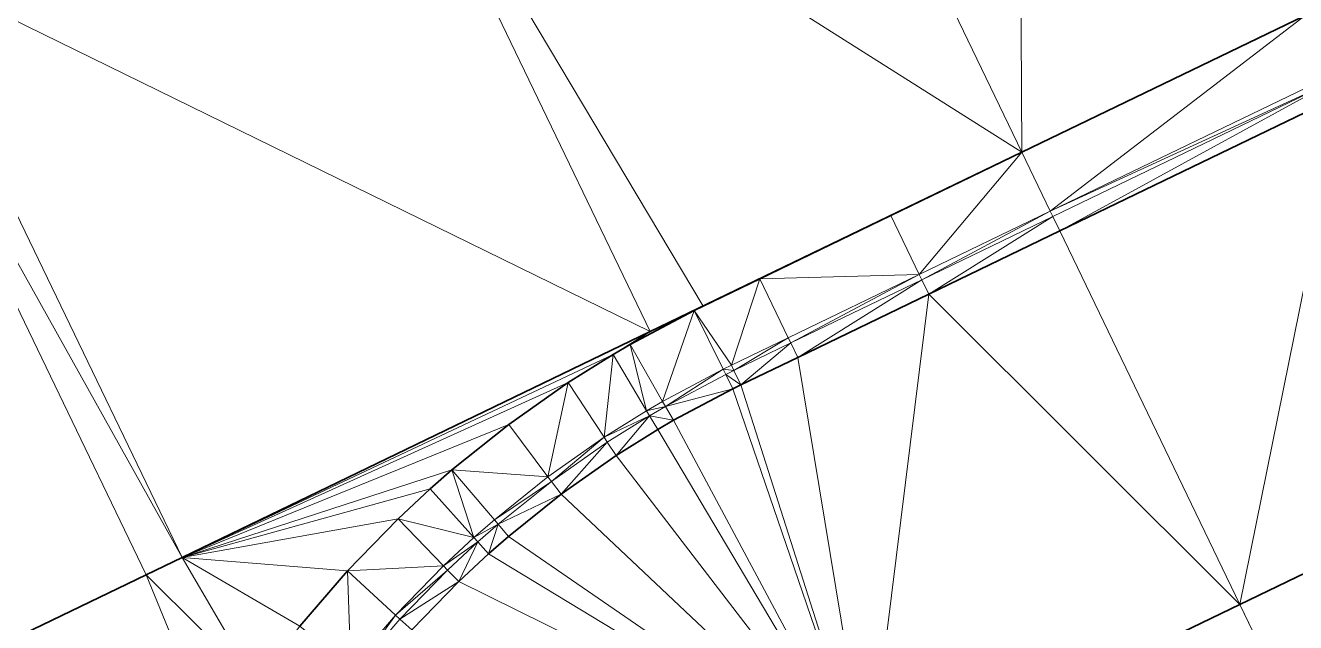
# Model space of a CAD drawing. Header units: metres. Extents: x 246428 to 246884, y 7418966 to 7419490.
# Drawn here: x 246612.19 to 246620.92, y 7419418.42 to 7419422.53 of the extents above; entities that cross this region are included whole.
import ezdxf

# ---------------------------------------------------------------- set-up
doc = ezdxf.new("R2010")
doc.units = ezdxf.units.M
doc.linetypes.add('blank name', pattern=[0])
doc.layers.add('_12D_UNMAPPED', color=7, linetype='Continuous')
for name, color, linetype, lineweight, true_color in [('KERB_BACK', 7, 'Continuous', 35, 0x5fd2ff), ('KERB_LINE', 7, 'Continuous', 18, 0xb9b9b9), ('KERB_LIP', 7, 'Continuous', 35, 0x5fd2ff), ('KERB_TOP', 7, 'Continuous', 18, 0xb9b9b9)]:
    doc.layers.add(name, color=color, linetype=linetype, lineweight=lineweight, true_color=true_color)
doc.layers.add('MISC_PATHS', color=7, linetype='Continuous', lineweight=35)

msp = doc.modelspace()

# ---------------------------------------------------------------- linework, layer by layer
at = {"layer": '_12D_UNMAPPED', "color": 3, "linetype": 'blank name', "lineweight": 0}
for points in [[(246522.2167, 7419399.8155, 31.4782), (246641.9327, 7419447.0129, 33.7632), (246641.9326, 7419447.0128, 33.7632)], [(246619.0148, 7419426.6923, 33.1265), (246619.0427, 7419421.6543, 33.2305), (246617.0663, 7419425.7526, 33.094)], [(246620.9912, 7419422.5939, 33.263), (246619.0427, 7419421.6543, 33.2305), (246619.0148, 7419426.6923, 33.1265)], [(246617.0662, 7419425.7525, 33.094), (246619.0426, 7419421.6542, 33.2305), (246614.5112, 7419424.5204, 33.0515)], [(246617.0663, 7419425.7526, 33.094), (246619.0426, 7419421.6542, 33.2305), (246617.0662, 7419425.7525, 33.094)], [(246619.0427, 7419421.6543, 33.2305), (246619.0426, 7419421.6542, 33.2305), (246617.0663, 7419425.7526, 33.094)], [(246616.4876, 7419420.422, 33.188), (246611.2929, 7419422.9684, 32.9979), (246614.5112, 7419424.5204, 33.0515)], [(246619.0426, 7419421.6542, 33.2305), (246616.8508, 7419420.5972, 33.194), (246614.5112, 7419424.5204, 33.0515)], [(246616.8508, 7419420.5972, 33.194), (246616.4876, 7419420.422, 33.188), (246614.5112, 7419424.5204, 33.0515)], [(246611.046, 7419422.8493, 32.9938), (246611.2928, 7419422.9683, 32.9979), (246613.2693, 7419418.87, 33.1344)], [(246611.2928, 7419422.9683, 32.9979), (246611.2929, 7419422.9684, 32.9979), (246613.2693, 7419418.8701, 33.1344)], [(246611.2928, 7419422.9683, 32.9979), (246613.2693, 7419418.8701, 33.1344), (246613.2693, 7419418.87, 33.1344)], [(246611.2929, 7419422.9684, 32.9979), (246616.4876, 7419420.422, 33.188), (246613.2693, 7419418.8701, 33.1344)], [(246611.0459, 7419422.8492, 32.9938), (246611.046, 7419422.8493, 32.9938), (246613.0224, 7419418.751, 33.1303)], [(246611.0459, 7419422.8492, 32.9938), (246613.0224, 7419418.751, 33.1303), (246613.0223, 7419418.7509, 33.1303)], [(246611.9839, 7419418.2502, 33.113), (246611.0459, 7419422.8492, 32.9938), (246613.0223, 7419418.7509, 33.1303)], [(246611.046, 7419422.8493, 32.9938), (246613.2693, 7419418.87, 33.1344), (246613.0224, 7419418.751, 33.1303)], [(246619.0427, 7419421.6543, 33.2305), (246620.9912, 7419422.5939, 33.263), (246619.2382, 7419421.2489, 33.2445)], [(246620.9912, 7419422.5939, 33.263), (246621.1867, 7419422.1886, 33.277), (246619.2382, 7419421.2489, 33.2445)], [(246619.2382, 7419421.2489, 33.2445), (246621.1867, 7419422.1886, 33.277), (246621.2041, 7419422.1526, 33.427)], [(246619.2382, 7419421.2489, 33.2445), (246621.2041, 7419422.1526, 33.427), (246619.2556, 7419421.2129, 33.3945)], [(246619.2556, 7419421.2129, 33.3945), (246621.2041, 7419422.1526, 33.427), (246619.3033, 7419421.1138, 33.3945)], [(246621.2041, 7419422.1526, 33.427), (246621.2519, 7419422.0535, 33.427), (246619.3033, 7419421.1138, 33.3945)], [(246621.2519, 7419422.0535, 33.427), (246620.5413, 7419418.5467, 33.423), (246619.3033, 7419421.1138, 33.3945)], [(246622.4898, 7419419.4864, 33.4555), (246620.5413, 7419418.5467, 33.423), (246621.2519, 7419422.0535, 33.427)], [(246619.0426, 7419421.6542, 33.2305), (246617.2412, 7419420.7855, 33.2005), (246616.4876, 7419420.422, 33.188)], [(246616.8508, 7419420.5972, 33.194), (246619.0426, 7419421.6542, 33.2305), (246616.4876, 7419420.422, 33.188)], [(246619.0426, 7419421.6542, 33.2305), (246618.1419, 7419421.2198, 33.2155), (246617.2412, 7419420.7855, 33.2005)], [(246618.1419, 7419421.2198, 33.2155), (246619.0426, 7419421.6542, 33.2305), (246618.3374, 7419420.8145, 33.2295)], [(246619.0426, 7419421.6542, 33.2305), (246618.1419, 7419421.2198, 33.2155), (246619.0426, 7419421.6542, 33.2305)], [(246619.0426, 7419421.6542, 33.2305), (246619.2381, 7419421.2488, 33.2445), (246618.3374, 7419420.8145, 33.2295)], [(246619.0426, 7419421.6542, 33.2305), (246619.0427, 7419421.6543, 33.2305), (246619.2382, 7419421.2489, 33.2445)], [(246619.0427, 7419421.6543, 33.2305), (246619.0426, 7419421.6542, 33.2305), (246619.0426, 7419421.6542, 33.2305)], [(246619.2381, 7419421.2488, 33.2445), (246619.0426, 7419421.6542, 33.2305), (246619.2382, 7419421.2489, 33.2445)], [(246617.2412, 7419420.7855, 33.2005), (246618.1419, 7419421.2198, 33.2155), (246618.3374, 7419420.8145, 33.2295)], [(246618.3374, 7419420.8145, 33.2295), (246619.2381, 7419421.2488, 33.2445), (246618.3547, 7419420.7784, 33.3795)], [(246619.2381, 7419421.2488, 33.2445), (246619.2555, 7419421.2128, 33.3945), (246618.3547, 7419420.7784, 33.3795)], [(246618.3547, 7419420.7784, 33.3795), (246619.2555, 7419421.2128, 33.3945), (246618.4025, 7419420.6794, 33.3795)], [(246619.2555, 7419421.2128, 33.3945), (246619.3033, 7419421.1137, 33.3945), (246618.4025, 7419420.6794, 33.3795)], [(246619.2381, 7419421.2488, 33.2445), (246619.2382, 7419421.2489, 33.2445), (246619.2556, 7419421.2129, 33.3945)], [(246619.2555, 7419421.2128, 33.3945), (246619.2381, 7419421.2488, 33.2445), (246619.2556, 7419421.2129, 33.3945)], [(246619.2555, 7419421.2128, 33.3945), (246619.2556, 7419421.2129, 33.3945), (246619.3033, 7419421.1138, 33.3945)], [(246619.3033, 7419421.1137, 33.3945), (246619.2555, 7419421.2128, 33.3945), (246619.3033, 7419421.1138, 33.3945)], [(246618.4025, 7419420.6794, 33.3795), (246619.3033, 7419421.1137, 33.3945), (246620.5412, 7419418.5467, 33.423)], [(246620.5413, 7419418.5467, 33.423), (246619.3033, 7419421.1137, 33.3945), (246619.3033, 7419421.1138, 33.3945)], [(246619.3033, 7419421.1137, 33.3945), (246620.5413, 7419418.5467, 33.423), (246620.5412, 7419418.5467, 33.423)], [(246616.7909, 7419420.568, 33.193), (246616.4876, 7419420.422, 33.188), (246617.2412, 7419420.7855, 33.2005)], [(246616.7909, 7419420.568, 33.193), (246617.2412, 7419420.7855, 33.2005), (246617.0462, 7419420.1919, 33.208)], [(246617.2412, 7419420.7855, 33.2005), (246617.4366, 7419420.3801, 33.2145), (246617.0462, 7419420.1919, 33.208)], [(246617.2412, 7419420.7855, 33.2005), (246618.3374, 7419420.8145, 33.2295), (246617.4366, 7419420.3801, 33.2145)], [(246617.4366, 7419420.3801, 33.2145), (246618.3374, 7419420.8145, 33.2295), (246617.454, 7419420.3441, 33.3645)], [(246618.3374, 7419420.8145, 33.2295), (246618.3547, 7419420.7784, 33.3795), (246617.454, 7419420.3441, 33.3645)], [(246617.454, 7419420.3441, 33.3645), (246618.3547, 7419420.7784, 33.3795), (246617.5018, 7419420.245, 33.3645)], [(246618.3547, 7419420.7784, 33.3795), (246618.4025, 7419420.6794, 33.3795), (246617.5018, 7419420.245, 33.3645)], [(246617.5018, 7419420.245, 33.3645), (246618.4025, 7419420.6794, 33.3795), (246617.9862, 7419417.3145, 33.3805)], [(246618.4025, 7419420.6794, 33.3795), (246620.5412, 7419418.5467, 33.423), (246617.9862, 7419417.3145, 33.3805)], [(246616.7909, 7419420.568, 33.193), (246616.573, 7419419.9428, 33.1995), (246616.3495, 7419420.3334, 33.1855)], [(246616.7909, 7419420.568, 33.193), (246616.3495, 7419420.3334, 33.1855), (246616.4876, 7419420.422, 33.188)], [(246616.7909, 7419420.568, 33.193), (246616.9897, 7419420.1643, 33.207), (246616.573, 7419419.9428, 33.1995)], [(246616.7909, 7419420.568, 33.193), (246617.0462, 7419420.1919, 33.208), (246616.9897, 7419420.1643, 33.207)], [(246616.4876, 7419420.422, 33.188), (246616.2331, 7419420.2655, 33.1835), (246613.2693, 7419418.8701, 33.1344)], [(246616.4876, 7419420.422, 33.188), (246616.3495, 7419420.3334, 33.1855), (246616.2331, 7419420.2655, 33.1835)], [(246616.2331, 7419420.2655, 33.1835), (246616.3495, 7419420.3334, 33.1855), (246616.4631, 7419419.8787, 33.1975)], [(246616.3495, 7419420.3334, 33.1855), (246616.573, 7419419.9428, 33.1995), (246616.4631, 7419419.8787, 33.1975)], [(246617.0462, 7419420.1919, 33.208), (246617.4366, 7419420.3801, 33.2145), (246617.0636, 7419420.1558, 33.358)], [(246617.4366, 7419420.3801, 33.2145), (246617.454, 7419420.3441, 33.3645), (246617.0636, 7419420.1558, 33.358)], [(246617.0636, 7419420.1558, 33.358), (246617.454, 7419420.3441, 33.3645), (246617.1114, 7419420.0568, 33.358)], [(246617.454, 7419420.3441, 33.3645), (246617.5018, 7419420.245, 33.3645), (246617.1114, 7419420.0568, 33.358)], [(246616.2331, 7419420.2655, 33.1835), (246615.9235, 7419420.0717, 33.1786), (246613.2693, 7419418.8701, 33.1344)], [(246615.9235, 7419420.0717, 33.1786), (246616.2331, 7419420.2655, 33.1835), (246616.1708, 7419419.6958, 33.1926)], [(246616.2331, 7419420.2655, 33.1835), (246616.4631, 7419419.8787, 33.1975), (246616.1708, 7419419.6958, 33.1926)], [(246617.1114, 7419420.0568, 33.358), (246617.5018, 7419420.245, 33.3645), (246617.9862, 7419417.3145, 33.3805)], [(246616.573, 7419419.9428, 33.1995), (246616.9897, 7419420.1643, 33.207), (246616.5928, 7419419.9081, 33.3495)], [(246616.9897, 7419420.1643, 33.207), (246617.0074, 7419420.1284, 33.357), (246616.5928, 7419419.9081, 33.3495)], [(246616.9897, 7419420.1643, 33.207), (246617.0462, 7419420.1919, 33.208), (246617.0636, 7419420.1558, 33.358)], [(246616.9897, 7419420.1643, 33.207), (246617.0636, 7419420.1558, 33.358), (246617.0074, 7419420.1284, 33.357)], [(246617.0074, 7419420.1284, 33.357), (246617.0636, 7419420.1558, 33.358), (246617.1114, 7419420.0568, 33.358)], [(246615.9235, 7419420.0717, 33.1786), (246615.5146, 7419419.7842, 33.1741), (246613.2693, 7419418.8701, 33.1344)], [(246615.5146, 7419419.7842, 33.1741), (246615.9235, 7419420.0717, 33.1786), (246615.7847, 7419419.4243, 33.1881)], [(246615.9235, 7419420.0717, 33.1786), (246616.1708, 7419419.6958, 33.1926), (246615.7847, 7419419.4243, 33.1881)], [(246616.5928, 7419419.9081, 33.3495), (246617.0074, 7419420.1284, 33.357), (246617.056, 7419420.0298, 33.357)], [(246617.0074, 7419420.1284, 33.357), (246617.1114, 7419420.0568, 33.358), (246617.056, 7419420.0298, 33.357)], [(246616.5928, 7419419.9081, 33.3495), (246617.056, 7419420.0298, 33.357), (246616.6475, 7419419.8126, 33.3495)], [(246616.6475, 7419419.8126, 33.3495), (246617.056, 7419420.0298, 33.357), (246617.9862, 7419417.3145, 33.3805)], [(246617.056, 7419420.0298, 33.357), (246617.1114, 7419420.0568, 33.358), (246617.9862, 7419417.3145, 33.3805)], [(246616.4631, 7419419.8787, 33.1975), (246616.573, 7419419.9428, 33.1995), (246616.5928, 7419419.9081, 33.3495)], [(246616.4631, 7419419.8787, 33.1975), (246616.5928, 7419419.9081, 33.3495), (246616.4835, 7419419.8443, 33.3475)], [(246616.4835, 7419419.8443, 33.3475), (246616.5928, 7419419.9081, 33.3495), (246616.6475, 7419419.8126, 33.3495)], [(246616.1708, 7419419.6958, 33.1926), (246616.4631, 7419419.8787, 33.1975), (246616.4835, 7419419.8443, 33.3475)], [(246616.1708, 7419419.6958, 33.1926), (246616.4835, 7419419.8443, 33.3475), (246616.1928, 7419419.6624, 33.3426)], [(246616.1928, 7419419.6624, 33.3426), (246616.4835, 7419419.8443, 33.3475), (246616.2532, 7419419.5705, 33.3426)], [(246616.4835, 7419419.8443, 33.3475), (246616.5397, 7419419.7497, 33.3475), (246616.2532, 7419419.5705, 33.3426)], [(246616.4835, 7419419.8443, 33.3475), (246616.6475, 7419419.8126, 33.3495), (246616.5397, 7419419.7497, 33.3475)], [(246616.5397, 7419419.7497, 33.3475), (246616.6475, 7419419.8126, 33.3495), (246617.9862, 7419417.3145, 33.3805)], [(246613.2693, 7419418.8701, 33.1344), (246615.5146, 7419419.7842, 33.1741), (246615.1243, 7419419.4718, 33.1719)], [(246615.1243, 7419419.4718, 33.1719), (246615.5146, 7419419.7842, 33.1741), (246615.7847, 7419419.4243, 33.1881)], [(246616.2532, 7419419.5705, 33.3426), (246616.5397, 7419419.7497, 33.3475), (246617.9862, 7419417.3145, 33.3805)], [(246615.7847, 7419419.4243, 33.1881), (246616.1708, 7419419.6958, 33.1926), (246615.8087, 7419419.3923, 33.3381)], [(246616.1708, 7419419.6958, 33.1926), (246616.1928, 7419419.6624, 33.3426), (246615.8087, 7419419.3923, 33.3381)], [(246615.8087, 7419419.3923, 33.3381), (246616.1928, 7419419.6624, 33.3426), (246615.8748, 7419419.3043, 33.3381)], [(246616.1928, 7419419.6624, 33.3426), (246616.2532, 7419419.5705, 33.3426), (246615.8748, 7419419.3043, 33.3381)], [(246615.8748, 7419419.3043, 33.3381), (246616.2532, 7419419.5705, 33.3426), (246617.9862, 7419417.3145, 33.3805)], [(246615.1243, 7419419.4718, 33.1719), (246614.9757, 7419419.342, 33.1718), (246613.2693, 7419418.8701, 33.1344)], [(246614.9757, 7419419.342, 33.1718), (246615.1243, 7419419.4718, 33.1719), (246615.276, 7419419.0068, 33.1858)], [(246615.1243, 7419419.4718, 33.1719), (246615.7847, 7419419.4243, 33.1881), (246615.4162, 7419419.1294, 33.1859)], [(246615.1243, 7419419.4718, 33.1719), (246615.4162, 7419419.1294, 33.1859), (246615.276, 7419419.0068, 33.1858)], [(246622.4898, 7419419.4864, 33.4555), (246621.8444, 7419415.8445, 33.363), (246620.5413, 7419418.5467, 33.423)], [(246615.4162, 7419419.1294, 33.1859), (246615.7847, 7419419.4243, 33.1881), (246615.8087, 7419419.3923, 33.3381)], [(246615.4162, 7419419.1294, 33.1859), (246615.8087, 7419419.3923, 33.3381), (246615.4422, 7419419.0989, 33.3359)], [(246615.4422, 7419419.0989, 33.3359), (246615.8087, 7419419.3923, 33.3381), (246615.8748, 7419419.3043, 33.3381)], [(246614.9757, 7419419.342, 33.1718), (246614.7541, 7419419.1358, 33.1722), (246613.2693, 7419418.8701, 33.1344)], [(246614.7541, 7419419.1358, 33.1722), (246614.9757, 7419419.342, 33.1718), (246615.276, 7419419.0068, 33.1858)], [(246615.4422, 7419419.0989, 33.3359), (246615.8748, 7419419.3043, 33.3381), (246615.5135, 7419419.0152, 33.3359)], [(246615.5135, 7419419.0152, 33.3359), (246615.8748, 7419419.3043, 33.3381), (246617.9862, 7419417.3145, 33.3805)], [(246614.7541, 7419419.1358, 33.1722), (246614.4055, 7419418.7774, 33.1749), (246613.2693, 7419418.8701, 33.1344)], [(246614.4055, 7419418.7774, 33.1749), (246614.7541, 7419419.1358, 33.1722), (246615.0668, 7419418.8121, 33.1862)], [(246614.7541, 7419419.1358, 33.1722), (246615.276, 7419419.0068, 33.1858), (246615.0668, 7419418.8121, 33.1862)], [(246615.276, 7419419.0068, 33.1858), (246615.4162, 7419419.1294, 33.1859), (246615.4422, 7419419.0989, 33.3359)], [(246615.276, 7419419.0068, 33.1858), (246615.4422, 7419419.0989, 33.3359), (246615.3027, 7419418.977, 33.3358)], [(246615.3027, 7419418.977, 33.3358), (246615.4422, 7419419.0989, 33.3359), (246615.3761, 7419418.8951, 33.3358)], [(246615.4422, 7419419.0989, 33.3359), (246615.5135, 7419419.0152, 33.3359), (246615.3761, 7419418.8951, 33.3358)], [(246615.0668, 7419418.8121, 33.1862), (246615.276, 7419419.0068, 33.1858), (246615.3027, 7419418.977, 33.3358)], [(246615.0668, 7419418.8121, 33.1862), (246615.3027, 7419418.977, 33.3358), (246615.0946, 7419418.7834, 33.3362)], [(246615.0946, 7419418.7834, 33.3362), (246615.3027, 7419418.977, 33.3358), (246615.171, 7419418.7043, 33.3362)], [(246615.3027, 7419418.977, 33.3358), (246615.3761, 7419418.8951, 33.3358), (246615.171, 7419418.7043, 33.3362)], [(246615.3761, 7419418.8951, 33.3358), (246615.5135, 7419419.0152, 33.3359), (246617.9862, 7419417.3145, 33.3805)], [(246613.2693, 7419418.87, 33.1344), (246613.7784, 7419417.9994, 33.1874), (246613.0224, 7419418.751, 33.1303)], [(246614.4055, 7419418.7774, 33.1749), (246614.0798, 7419418.3981, 33.1799), (246613.2693, 7419418.8701, 33.1344)], [(246614.0798, 7419418.3981, 33.1799), (246613.7784, 7419417.9994, 33.1874), (246613.2693, 7419418.8701, 33.1344)], [(246613.2693, 7419418.8701, 33.1344), (246613.7784, 7419417.9994, 33.1874), (246613.2693, 7419418.87, 33.1344)], [(246615.171, 7419418.7043, 33.3362), (246615.3761, 7419418.8951, 33.3358), (246617.9862, 7419417.3145, 33.3805)], [(246614.0798, 7419418.3981, 33.1799), (246614.4055, 7419418.7774, 33.1749), (246614.4302, 7419418.1157, 33.1939)], [(246614.4055, 7419418.7774, 33.1749), (246615.0668, 7419418.8121, 33.1862), (246614.7377, 7419418.4738, 33.1889)], [(246614.4055, 7419418.7774, 33.1749), (246614.7377, 7419418.4738, 33.1889), (246614.4302, 7419418.1157, 33.1939)], [(246614.7377, 7419418.4738, 33.1889), (246615.0668, 7419418.8121, 33.1862), (246615.0946, 7419418.7834, 33.3362)], [(246614.7377, 7419418.4738, 33.1889), (246615.0946, 7419418.7834, 33.3362), (246614.7672, 7419418.4468, 33.3389)], [(246614.7672, 7419418.4468, 33.3389), (246615.0946, 7419418.7834, 33.3362), (246615.171, 7419418.7043, 33.3362)], [(246613.5022, 7419417.5827, 33.1972), (246611.9839, 7419418.2502, 33.113), (246613.0223, 7419418.7509, 33.1303)], [(246613.0224, 7419418.751, 33.1303), (246613.7784, 7419417.9994, 33.1874), (246613.0223, 7419418.7509, 33.1303)], [(246613.7784, 7419417.9994, 33.1874), (246613.5022, 7419417.5827, 33.1972), (246613.0223, 7419418.7509, 33.1303)], [(246614.7672, 7419418.4468, 33.3389), (246615.171, 7419418.7043, 33.3362), (246614.8484, 7419418.3726, 33.3389)], [(246614.8484, 7419418.3726, 33.3389), (246615.171, 7419418.7043, 33.3362), (246617.9862, 7419417.3145, 33.3805)], [(246620.5412, 7419418.5467, 33.423), (246621.8443, 7419415.8445, 33.363), (246617.9862, 7419417.3145, 33.3805)], [(246620.5413, 7419418.5467, 33.423), (246621.8444, 7419415.8445, 33.363), (246620.5412, 7419418.5467, 33.423)], [(246621.8444, 7419415.8445, 33.363), (246621.8443, 7419415.8445, 33.363), (246620.5412, 7419418.5467, 33.423)], [(246614.4302, 7419418.1157, 33.1939), (246614.7377, 7419418.4738, 33.1889), (246614.4613, 7419418.0906, 33.3439)], [(246614.7377, 7419418.4738, 33.1889), (246614.7672, 7419418.4468, 33.3389), (246614.4613, 7419418.0906, 33.3439)], [(246614.4613, 7419418.0906, 33.3439), (246614.7672, 7419418.4468, 33.3389), (246614.8484, 7419418.3726, 33.3389)]]:
    msp.add_3dface(points, dxfattribs=at)
at = {"layer": 'KERB_BACK'}
for points in [[(246639.2665, 7419430.741, 33.727), (246634.7628, 7419428.5692, 33.652), (246630.2592, 7419426.3973, 33.577), (246625.7555, 7419424.2254, 33.502), (246621.2519, 7419422.0535, 33.427), (246619.3033, 7419421.1138, 33.3945)], [(246619.3033, 7419421.1137, 33.3945), (246618.4025, 7419420.6794, 33.3795), (246617.5018, 7419420.245, 33.3645), (246617.1114, 7419420.0568, 33.358), (246617.056, 7419420.0298, 33.357), (246616.6475, 7419419.8126, 33.3495), (246616.5397, 7419419.7497, 33.3475), (246616.2532, 7419419.5705, 33.3426), (246615.8748, 7419419.3043, 33.3381), (246615.5135, 7419419.0152, 33.3359), (246615.3761, 7419418.8951, 33.3358), (246615.171, 7419418.7043, 33.3362), (246614.8484, 7419418.3726, 33.3389)]]:
    msp.add_polyline3d(points, dxfattribs=at)
at = {"layer": 'KERB_LINE'}
for points in [[(246639.2013, 7419430.8761, 33.577), (246634.6977, 7419428.7043, 33.502), (246630.194, 7419426.5324, 33.427), (246625.6903, 7419424.3605, 33.352), (246621.1867, 7419422.1886, 33.277), (246619.2382, 7419421.2489, 33.2445)], [(246619.2381, 7419421.2488, 33.2445), (246618.3374, 7419420.8145, 33.2295), (246617.4366, 7419420.3801, 33.2145), (246617.0462, 7419420.1919, 33.208), (246616.9897, 7419420.1643, 33.207), (246616.573, 7419419.9428, 33.1995), (246616.4631, 7419419.8787, 33.1975), (246616.1708, 7419419.6958, 33.1926), (246615.7847, 7419419.4243, 33.1881), (246615.4162, 7419419.1294, 33.1859), (246615.276, 7419419.0068, 33.1858), (246615.0668, 7419418.8121, 33.1862), (246614.7377, 7419418.4738, 33.1889), (246614.4302, 7419418.1157, 33.1939)]]:
    msp.add_polyline3d(points, dxfattribs=at)
at = {"layer": 'KERB_LIP'}
for points in [[(246620.9912, 7419422.5939, 33.263), (246619.0427, 7419421.6543, 33.2305), (246619.0426, 7419421.6542, 33.2305), (246616.4876, 7419420.422, 33.188), (246613.2693, 7419418.8701, 33.1344), (246613.2693, 7419418.87, 33.1344), (246613.0224, 7419418.751, 33.1303), (246613.0223, 7419418.7509, 33.1303), (246611.9839, 7419418.2502, 33.113), (246611.5671, 7419418.0491, 33.106), (246611.567, 7419418.0491, 33.106), (246607.6679, 7419416.1688, 33.0411), (246607.6678, 7419416.1687, 33.0411), (246607.4803, 7419416.0783, 33.038), (246602.9766, 7419413.9064, 32.963), (246598.5348, 7419411.7643, 32.889), (246598.5347, 7419411.7643, 32.889), (246598.4729, 7419411.7345, 32.888), (246597.0794, 7419411.0625, 32.8648)], [(246619.0426, 7419421.6542, 33.2305), (246618.1419, 7419421.2198, 33.2155), (246617.2412, 7419420.7855, 33.2005), (246616.8508, 7419420.5972, 33.194), (246616.7909, 7419420.568, 33.193), (246616.3495, 7419420.3334, 33.1855), (246616.2331, 7419420.2655, 33.1835), (246615.9235, 7419420.0717, 33.1786), (246615.5146, 7419419.7842, 33.1741), (246615.1243, 7419419.4718, 33.1719), (246614.9757, 7419419.342, 33.1718), (246614.7541, 7419419.1358, 33.1722), (246614.4055, 7419418.7774, 33.1749), (246614.0798, 7419418.3981, 33.1799)]]:
    msp.add_polyline3d(points, dxfattribs=at)
at = {"layer": 'KERB_TOP'}
for points in [[(246639.2187, 7419430.8401, 33.727), (246634.715, 7419428.6682, 33.652), (246630.2114, 7419426.4963, 33.577), (246625.7077, 7419424.3245, 33.502), (246621.2041, 7419422.1526, 33.427), (246619.2556, 7419421.2129, 33.3945)], [(246619.2555, 7419421.2128, 33.3945), (246618.3547, 7419420.7784, 33.3795), (246617.454, 7419420.3441, 33.3645), (246617.0636, 7419420.1558, 33.358), (246617.0074, 7419420.1284, 33.357), (246616.5928, 7419419.9081, 33.3495), (246616.4835, 7419419.8443, 33.3475), (246616.1928, 7419419.6624, 33.3426), (246615.8087, 7419419.3923, 33.3381), (246615.4422, 7419419.0989, 33.3359), (246615.3027, 7419418.977, 33.3358), (246615.0946, 7419418.7834, 33.3362), (246614.7672, 7419418.4468, 33.3389), (246614.4613, 7419418.0906, 33.3439)]]:
    msp.add_polyline3d(points, dxfattribs=at)
at = {"layer": 'MISC_PATHS'}
msp.add_polyline3d([(246636.0008, 7419426.0021, 33.6805), (246631.4971, 7419423.8302, 33.6055), (246626.9935, 7419421.6583, 33.5305), (246622.4898, 7419419.4864, 33.4555), (246620.5413, 7419418.5467, 33.423), (246620.5412, 7419418.5467, 33.423), (246617.9862, 7419417.3145, 33.3805), (246614.7679, 7419415.7625, 33.3269)], dxfattribs=at)

doc.saveas('drawing.dxf')
